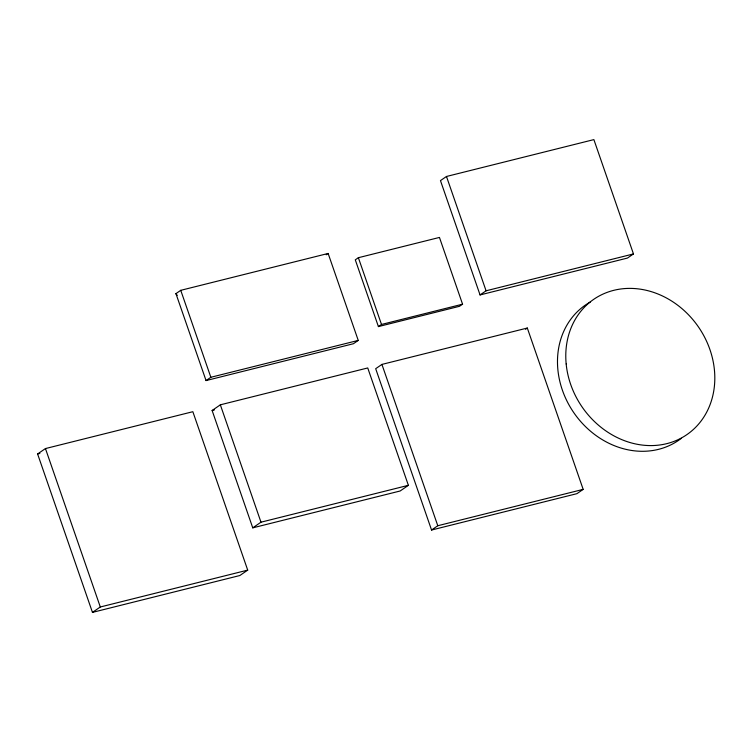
<?xml version="1.0" encoding="UTF-8"?>
<svg xmlns="http://www.w3.org/2000/svg" width="752" height="752" viewBox="0 0 752 752"><rect width="100%" height="100%" fill="white"/><g stroke="black" fill="none" stroke-linecap="round" stroke-linejoin="round"><path stroke-width="1.13" d="M175.94 293.628L180.743 290.328L328.135 253.462L358.243 340.412L353.449 343.72L206.048 380.578L175.94 293.628L177.246 295.395M326.218 254.778L328.135 253.462M37.6 453.973L45.449 448.568L192.85 411.701L247.709 570.119L239.85 575.524L92.458 612.391L37.6 453.973L39.865 453.409M446.481 176.476L440.465 180.612L480.058 294.934L627.45 258.068L633.466 253.932L593.883 139.609L446.481 176.476L486.074 290.798L480.058 294.934M358.375 257.71L355.292 259.835L378.406 326.584L459.481 306.308L462.565 304.184L439.45 237.435L358.375 257.71L381.499 324.46L378.406 326.584M206.048 380.578L210.851 377.278L358.243 340.412M212.12 410.489L220.345 404.82L367.737 367.954L408.383 485.322L400.158 490.99L252.757 527.848L212.12 410.489L214.386 409.925M381.922 364.41L375.69 368.696L431.554 530.028L576.944 493.66L583.176 489.373L527.312 328.041L381.922 364.41L437.786 525.733L431.554 530.028M92.458 612.391L100.307 606.986L247.709 570.119M525.535 329.273L527.312 328.041M252.757 527.848L260.982 522.189L408.383 485.322M486.074 290.798L633.466 253.932M381.499 324.46L462.565 304.184M437.786 525.733L583.176 489.373M180.743 290.328L210.851 377.278M220.345 404.82L260.982 522.189M45.449 448.568L100.307 606.986M681.35 438.313A82.128 70.603 55.4 0 1 573.08 411.617A82.128 70.603 55.4 0 1 590.32 302.013M566.171 363.968A82.128 70.603 55.4 0 0 683.944 436.527A82.128 70.603 55.4 0 0 670.746 300.471A82.128 70.603 55.4 0 0 566.171 363.968"/></g></svg>
